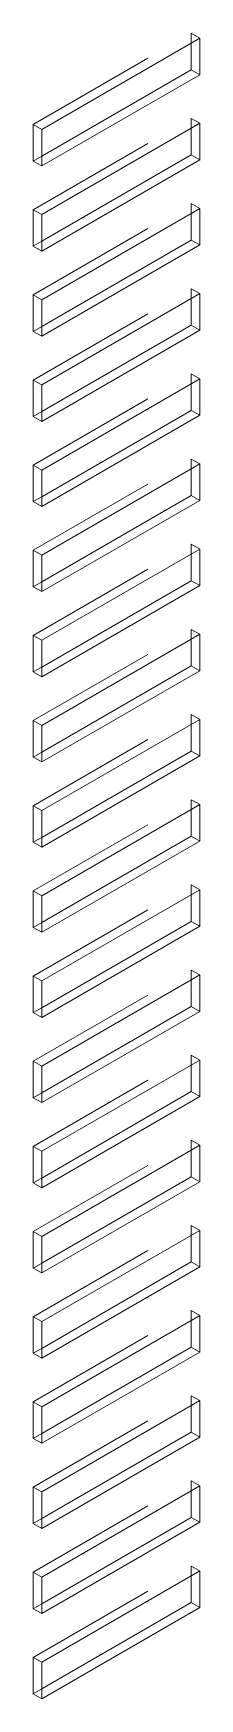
# Model space of a CAD drawing. Header units: millimetres. Extents: x 1 to 4201, y 2 to 2972.
# Drawn here: x 3368.1 to 3384.1, y 1985.1 to 2144.8 of the extents above; entities that cross this region are included whole.
import ezdxf

# ---------------------------------------------------------------- set-up
doc = ezdxf.new("R2010")
doc.units = ezdxf.units.MM
doc.header["$LTSCALE"] = 10
doc.linetypes.add('HIDDEN', pattern=[1.905, 1.27, -0.635])

msp = doc.modelspace()

# ---------------------------------------------------------------- linework, layer by layer
at = {"color": 7, "linetype": 'HIDDEN', "lineweight": 0}
for p, q in [((3368.147, 2136.039), (3383.299, 2144.786)), ((3384.107, 2144.319), (3383.299, 2144.786)), ((3383.299, 2144.786), (3383.299, 2143.853)), ((3368.147, 2127.873), (3383.299, 2136.621)), ((3368.147, 2132.539), (3368.147, 2136.039)), ((3368.955, 2135.572), (3368.147, 2136.039)), ((3384.107, 2136.154), (3383.299, 2136.621)), ((3383.299, 2136.621), (3383.299, 2135.687)), ((3368.955, 2133.006), (3368.147, 2132.539)), ((3368.955, 2132.073), (3368.147, 2132.539)), ((3368.147, 2119.708), (3383.299, 2128.455)), ((3368.955, 2127.407), (3368.147, 2127.873)), ((3368.147, 2124.374), (3368.147, 2127.873)), ((3384.107, 2127.989), (3383.299, 2128.455)), ((3383.299, 2128.455), (3383.299, 2127.522)), ((3368.955, 2124.84), (3368.147, 2124.374)), ((3368.955, 2123.907), (3368.147, 2124.374)), ((3368.147, 2111.542), (3383.299, 2120.29)), ((3368.147, 2116.208), (3368.147, 2119.708)), ((3368.955, 2119.241), (3368.147, 2119.708)), ((3384.107, 2119.823), (3383.299, 2120.29)), ((3383.299, 2120.29), (3383.299, 2119.357)), ((3368.955, 2116.675), (3368.147, 2116.208)), ((3368.955, 2115.742), (3368.147, 2116.208)), ((3368.147, 2103.377), (3383.299, 2112.124)), ((3368.147, 2108.043), (3368.147, 2111.542)), ((3368.955, 2111.076), (3368.147, 2111.542)), ((3384.107, 2111.658), (3383.299, 2112.124)), ((3383.299, 2112.124), (3383.299, 2111.191)), ((3368.955, 2108.51), (3368.147, 2108.043)), ((3368.955, 2107.577), (3368.147, 2108.043)), ((3368.147, 2095.212), (3383.299, 2103.959)), ((3368.955, 2102.911), (3368.147, 2103.377)), ((3368.147, 2099.878), (3368.147, 2103.377)), ((3384.107, 2103.492), (3383.299, 2103.959)), ((3383.299, 2103.959), (3383.299, 2103.026)), ((3368.955, 2100.344), (3368.147, 2099.878)), ((3368.955, 2099.411), (3368.147, 2099.878)), ((3368.147, 2087.046), (3383.299, 2095.793)), ((3368.955, 2094.745), (3368.147, 2095.212)), ((3368.147, 2091.712), (3368.147, 2095.212)), ((3384.107, 2095.327), (3383.299, 2095.793)), ((3383.299, 2095.793), (3383.299, 2094.86)), ((3368.955, 2092.179), (3368.147, 2091.712)), ((3368.955, 2091.246), (3368.147, 2091.712)), ((3368.147, 2078.881), (3383.299, 2087.628)), ((3384.107, 2087.162), (3383.299, 2087.628)), ((3383.299, 2087.628), (3383.299, 2086.695)), ((3368.955, 2086.58), (3368.147, 2087.046)), ((3368.147, 2083.547), (3368.147, 2087.046)), ((3368.955, 2084.013), (3368.147, 2083.547)), ((3368.955, 2083.08), (3368.147, 2083.547)), ((3368.147, 2070.715), (3383.299, 2079.463)), ((3384.107, 2078.996), (3383.299, 2079.463)), ((3383.299, 2079.463), (3383.299, 2078.53)), ((3368.147, 2075.381), (3368.147, 2078.881)), ((3368.955, 2078.414), (3368.147, 2078.881)), ((3368.955, 2075.848), (3368.147, 2075.381)), ((3368.955, 2074.915), (3368.147, 2075.381)), ((3368.147, 2062.55), (3383.299, 2071.297)), ((3384.107, 2070.831), (3383.299, 2071.297)), ((3383.299, 2071.297), (3383.299, 2070.364)), ((3368.147, 2067.216), (3368.147, 2070.715)), ((3368.955, 2070.249), (3368.147, 2070.715)), ((3368.955, 2067.683), (3368.147, 2067.216)), ((3368.955, 2066.749), (3368.147, 2067.216)), ((3368.147, 2054.385), (3383.299, 2063.132)), ((3368.147, 2059.051), (3368.147, 2062.55)), ((3368.955, 2062.084), (3368.147, 2062.55)), ((3384.107, 2062.665), (3383.299, 2063.132)), ((3383.299, 2063.132), (3383.299, 2062.199)), ((3368.955, 2059.517), (3368.147, 2059.051)), ((3368.955, 2058.584), (3368.147, 2059.051)), ((3368.147, 2046.219), (3383.299, 2054.966)), ((3368.955, 2053.918), (3368.147, 2054.385)), ((3368.147, 2050.885), (3368.147, 2054.385)), ((3384.107, 2054.5), (3383.299, 2054.966)), ((3383.299, 2054.966), (3383.299, 2054.033)), ((3368.955, 2051.352), (3368.147, 2050.885)), ((3368.955, 2050.419), (3368.147, 2050.885)), ((3368.147, 2038.054), (3383.299, 2046.801)), ((3368.147, 2042.72), (3368.147, 2046.219)), ((3368.955, 2045.753), (3368.147, 2046.219)), ((3384.107, 2046.335), (3383.299, 2046.801)), ((3383.299, 2046.801), (3383.299, 2045.868)), ((3368.955, 2043.186), (3368.147, 2042.72)), ((3368.955, 2042.253), (3368.147, 2042.72)), ((3368.147, 2029.888), (3383.299, 2038.636)), ((3368.147, 2034.554), (3368.147, 2038.054)), ((3368.955, 2037.587), (3368.147, 2038.054)), ((3384.107, 2038.169), (3383.299, 2038.636)), ((3383.299, 2038.636), (3383.299, 2037.703)), ((3368.955, 2035.021), (3368.147, 2034.554)), ((3368.955, 2034.088), (3368.147, 2034.554)), ((3368.147, 2021.723), (3383.299, 2030.47)), ((3368.147, 2026.389), (3368.147, 2029.888)), ((3368.955, 2029.422), (3368.147, 2029.888)), ((3384.107, 2030.004), (3383.299, 2030.47)), ((3383.299, 2030.47), (3383.299, 2029.537)), ((3368.955, 2026.855), (3368.147, 2026.389)), ((3368.955, 2025.922), (3368.147, 2026.389)), ((3368.147, 2013.558), (3383.299, 2022.305)), ((3368.147, 2018.224), (3368.147, 2021.723)), ((3368.955, 2021.256), (3368.147, 2021.723)), ((3384.107, 2021.838), (3383.299, 2022.305)), ((3383.299, 2022.305), (3383.299, 2021.372)), ((3368.955, 2018.69), (3368.147, 2018.224)), ((3368.955, 2017.757), (3368.147, 2018.224)), ((3368.147, 2005.392), (3383.299, 2014.139)), ((3384.107, 2013.673), (3383.299, 2014.139)), ((3383.299, 2014.139), (3383.299, 2013.206)), ((3368.955, 2013.091), (3368.147, 2013.558)), ((3368.147, 2010.058), (3368.147, 2013.558)), ((3368.955, 2010.525), (3368.147, 2010.058)), ((3368.955, 2009.592), (3368.147, 2010.058)), ((3368.147, 1997.227), (3383.299, 2005.974)), ((3384.107, 2005.507), (3383.299, 2005.974)), ((3383.299, 2005.974), (3383.299, 2005.041)), ((3368.147, 2001.893), (3368.147, 2005.392)), ((3368.955, 2004.926), (3368.147, 2005.392)), ((3368.955, 2002.359), (3368.147, 2001.893)), ((3368.955, 2001.426), (3368.147, 2001.893)), ((3368.147, 1989.061), (3383.299, 1997.809)), ((3384.107, 1997.342), (3383.299, 1997.809)), ((3383.299, 1997.809), (3383.299, 1996.876)), ((3368.147, 1993.727), (3368.147, 1997.227)), ((3368.955, 1996.76), (3368.147, 1997.227)), ((3368.955, 1994.194), (3368.147, 1993.727)), ((3368.955, 1993.261), (3368.147, 1993.727)), ((3368.147, 1985.562), (3368.147, 1989.061)), ((3368.955, 1988.595), (3368.147, 1989.061)), ((3368.955, 1986.028), (3368.147, 1985.562)), ((3368.955, 1985.095), (3368.147, 1985.562))]:
    msp.add_line(p, q, dxfattribs=at)
at = {"color": 7, "linetype": 'Continuous', "lineweight": 15}
for p, q in [((3368.955, 2135.572), (3384.107, 2144.319)), ((3383.299, 2143.853), (3383.299, 2141.286)), ((3384.107, 2144.319), (3384.107, 2140.82)), ((3383.299, 2141.286), (3368.955, 2133.006)), ((3384.107, 2140.82), (3368.955, 2132.073)), ((3384.107, 2140.82), (3383.299, 2141.286)), ((3368.955, 2127.407), (3384.107, 2136.154)), ((3368.955, 2132.073), (3368.955, 2135.572)), ((3383.299, 2135.687), (3383.299, 2133.121)), ((3384.107, 2136.154), (3384.107, 2132.655)), ((3383.299, 2133.121), (3368.955, 2124.84)), ((3384.107, 2132.655), (3368.955, 2123.907)), ((3384.107, 2132.655), (3383.299, 2133.121)), ((3368.955, 2119.241), (3384.107, 2127.989)), ((3368.955, 2123.907), (3368.955, 2127.407)), ((3383.299, 2127.522), (3383.299, 2124.956)), ((3384.107, 2127.989), (3384.107, 2124.489)), ((3383.299, 2124.956), (3368.955, 2116.675)), ((3384.107, 2124.489), (3368.955, 2115.742)), ((3384.107, 2124.489), (3383.299, 2124.956)), ((3368.955, 2111.076), (3384.107, 2119.823)), ((3368.955, 2115.742), (3368.955, 2119.241)), ((3383.299, 2119.357), (3383.299, 2116.79)), ((3384.107, 2119.823), (3384.107, 2116.324)), ((3383.299, 2116.79), (3368.955, 2108.51)), ((3384.107, 2116.324), (3368.955, 2107.577)), ((3384.107, 2116.324), (3383.299, 2116.79)), ((3368.955, 2102.911), (3384.107, 2111.658)), ((3383.299, 2111.191), (3383.299, 2108.625)), ((3384.107, 2111.658), (3384.107, 2108.158)), ((3368.955, 2107.577), (3368.955, 2111.076)), ((3383.299, 2108.625), (3368.955, 2100.344)), ((3384.107, 2108.158), (3368.955, 2099.411)), ((3384.107, 2108.158), (3383.299, 2108.625)), ((3368.955, 2094.745), (3384.107, 2103.492)), ((3384.107, 2103.492), (3384.107, 2099.993)), ((3368.955, 2099.411), (3368.955, 2102.911)), ((3383.299, 2103.026), (3383.299, 2100.459)), ((3383.299, 2100.459), (3368.955, 2092.179)), ((3384.107, 2099.993), (3368.955, 2091.246)), ((3384.107, 2099.993), (3383.299, 2100.459)), ((3368.955, 2086.58), (3384.107, 2095.327)), ((3384.107, 2095.327), (3384.107, 2091.828)), ((3368.955, 2091.246), (3368.955, 2094.745)), ((3383.299, 2094.86), (3383.299, 2092.294)), ((3383.299, 2092.294), (3368.955, 2084.013)), ((3384.107, 2091.828), (3383.299, 2092.294)), ((3384.107, 2091.828), (3368.955, 2083.08)), ((3368.955, 2078.414), (3384.107, 2087.162)), ((3384.107, 2087.162), (3384.107, 2083.662)), ((3368.955, 2083.08), (3368.955, 2086.58)), ((3383.299, 2086.695), (3383.299, 2084.129)), ((3383.299, 2084.129), (3368.955, 2075.848)), ((3384.107, 2083.662), (3383.299, 2084.129)), ((3384.107, 2083.662), (3368.955, 2074.915)), ((3368.955, 2070.249), (3384.107, 2078.996)), ((3368.955, 2074.915), (3368.955, 2078.414)), ((3383.299, 2078.53), (3383.299, 2075.963)), ((3384.107, 2078.996), (3384.107, 2075.497)), ((3383.299, 2075.963), (3368.955, 2067.683)), ((3384.107, 2075.497), (3368.955, 2066.749)), ((3384.107, 2075.497), (3383.299, 2075.963)), ((3368.955, 2062.084), (3384.107, 2070.831)), ((3368.955, 2066.749), (3368.955, 2070.249)), ((3383.299, 2070.364), (3383.299, 2067.798)), ((3384.107, 2070.831), (3384.107, 2067.331)), ((3383.299, 2067.798), (3368.955, 2059.517)), ((3384.107, 2067.331), (3368.955, 2058.584)), ((3384.107, 2067.331), (3383.299, 2067.798)), ((3368.955, 2053.918), (3384.107, 2062.665)), ((3368.955, 2058.584), (3368.955, 2062.084)), ((3383.299, 2062.199), (3383.299, 2059.632)), ((3384.107, 2062.665), (3384.107, 2059.166)), ((3383.299, 2059.632), (3368.955, 2051.352)), ((3384.107, 2059.166), (3368.955, 2050.419)), ((3384.107, 2059.166), (3383.299, 2059.632)), ((3368.955, 2045.753), (3384.107, 2054.5)), ((3368.955, 2050.419), (3368.955, 2053.918)), ((3383.299, 2054.033), (3383.299, 2051.467)), ((3384.107, 2054.5), (3384.107, 2051)), ((3383.299, 2051.467), (3368.955, 2043.186)), ((3384.107, 2051), (3368.955, 2042.253)), ((3384.107, 2051), (3383.299, 2051.467)), ((3368.955, 2037.587), (3384.107, 2046.335)), ((3368.955, 2042.253), (3368.955, 2045.753)), ((3383.299, 2045.868), (3383.299, 2043.302)), ((3384.107, 2046.335), (3384.107, 2042.835)), ((3383.299, 2043.302), (3368.955, 2035.021)), ((3384.107, 2042.835), (3368.955, 2034.088)), ((3384.107, 2042.835), (3383.299, 2043.302)), ((3368.955, 2029.422), (3384.107, 2038.169)), ((3383.299, 2037.703), (3383.299, 2035.136)), ((3384.107, 2038.169), (3384.107, 2034.67)), ((3368.955, 2034.088), (3368.955, 2037.587)), ((3383.299, 2035.136), (3368.955, 2026.855)), ((3384.107, 2034.67), (3368.955, 2025.922)), ((3384.107, 2034.67), (3383.299, 2035.136)), ((3368.955, 2021.256), (3384.107, 2030.004)), ((3384.107, 2030.004), (3384.107, 2026.504)), ((3368.955, 2025.922), (3368.955, 2029.422)), ((3383.299, 2029.537), (3383.299, 2026.971)), ((3383.299, 2026.971), (3368.955, 2018.69)), ((3384.107, 2026.504), (3368.955, 2017.757)), ((3384.107, 2026.504), (3383.299, 2026.971)), ((3368.955, 2013.091), (3384.107, 2021.838)), ((3384.107, 2021.838), (3384.107, 2018.339)), ((3368.955, 2017.757), (3368.955, 2021.256)), ((3383.299, 2021.372), (3383.299, 2018.805)), ((3383.299, 2018.805), (3368.955, 2010.525)), ((3384.107, 2018.339), (3383.299, 2018.805)), ((3384.107, 2018.339), (3368.955, 2009.592)), ((3368.955, 2004.926), (3384.107, 2013.673)), ((3368.955, 2009.592), (3368.955, 2013.091)), ((3383.299, 2013.206), (3383.299, 2010.64)), ((3384.107, 2013.673), (3384.107, 2010.173)), ((3383.299, 2010.64), (3368.955, 2002.359)), ((3384.107, 2010.173), (3383.299, 2010.64)), ((3384.107, 2010.173), (3368.955, 2001.426)), ((3368.955, 1996.76), (3384.107, 2005.507)), ((3368.955, 2001.426), (3368.955, 2004.926)), ((3383.299, 2005.041), (3383.299, 2002.475)), ((3384.107, 2005.507), (3384.107, 2002.008)), ((3383.299, 2002.475), (3368.955, 1994.194)), ((3384.107, 2002.008), (3368.955, 1993.261)), ((3384.107, 2002.008), (3383.299, 2002.475)), ((3368.955, 1988.595), (3384.107, 1997.342)), ((3368.955, 1993.261), (3368.955, 1996.76)), ((3383.299, 1996.876), (3383.299, 1994.309)), ((3384.107, 1997.342), (3384.107, 1993.843)), ((3383.299, 1994.309), (3368.955, 1986.028)), ((3384.107, 1993.843), (3368.955, 1985.095)), ((3384.107, 1993.843), (3383.299, 1994.309)), ((3368.955, 1985.095), (3368.955, 1988.595))]:
    msp.add_line(p, q, dxfattribs=at)

doc.saveas('drawing.dxf')
